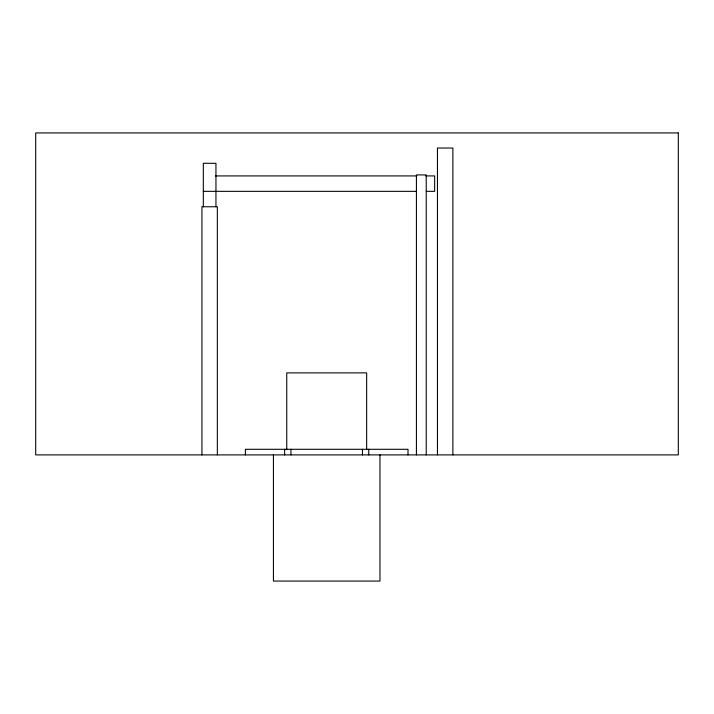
<?xml version="1.0" encoding="UTF-8"?>
<svg xmlns="http://www.w3.org/2000/svg" width="714" height="714" viewBox="0 0 714 714"><rect width="100%" height="100%" fill="white"/><g stroke="black" fill="none" stroke-linecap="round" stroke-linejoin="round"><path stroke-width="1.07" d="M215.566 175.921L416.851 175.921M425.749 175.921L434.647 175.921L434.647 191.343L426.231 191.343M203.329 191.343L416.423 191.343M452.872 454.898L452.872 148.03L437.45 148.03L437.45 454.898M426.231 454.898L426.231 174.921L416.423 174.921L416.423 454.898M408.006 454.898L408.006 449.293L245.384 449.293L245.384 454.898M379.973 454.827L379.973 581.071L273.426 581.071L273.426 454.827M368.754 449.293L368.754 454.898M366.657 449.704L366.657 372.887L286.742 372.887L286.742 449.704M362.444 449.293L362.444 454.898M290.946 449.293L290.946 454.898M284.636 449.293L284.636 454.898M217.351 454.898L217.351 206.757L201.928 206.757L201.928 454.898M215.949 206.757L215.949 163.301L203.329 163.301L203.329 206.757M678.3 132.929L35.7 132.929L35.7 454.898L678.3 454.898L678.3 132.929"/></g></svg>
